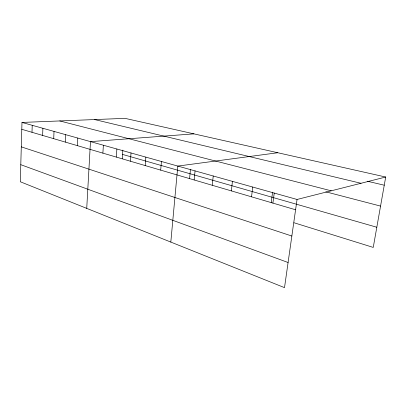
<?xml version="1.0" encoding="UTF-8"?>
<svg xmlns="http://www.w3.org/2000/svg" width="406" height="406" viewBox="0 0 406 406"><rect width="100%" height="100%" fill="white"/><g stroke="black" fill="none" stroke-linecap="round" stroke-linejoin="round"><path stroke-width="0.61" d="M385.7 177.031L125.048 118.359L21.985 122.439L20.3 181.756L284.51 287.641L297.05 199.463L385.7 177.031L373.246 247.416L294.015 222.747M31.998 132.295L32.221 125.307M42.63 135.421L42.894 128.296M53.719 138.679L54.023 131.412M65.3 142.085L65.64 134.665M77.394 145.637L77.779 138.065M86.732 208.379L90.477 141.623L193.921 133.863M102.885 153.133L103.373 145.231M116.329 157.081L116.867 149.012M122.257 158.68L122.845 150.149M130.412 161.223L131.011 152.971M145.181 165.562L145.845 157.127M160.69 170.119L161.426 161.486M170.814 242.077L177.808 166.074L277.785 152.742M189.556 178.711L190.465 169.378M194.154 179.959L195.053 170.906M212.247 185.278L213.236 175.996M231.344 190.891L232.435 181.37M251.532 196.824L252.74 187.054M271.193 202.761L272.583 192.195M272.908 203.107L274.238 193.078M367.298 181.218L384.254 185.202M94.634 119.562L360.985 183.284M59.794 120.942L331.235 190.815M325.769 191.82L380.559 206.091M21.985 122.439L297.05 199.463M122.551 154.417L376.814 227.238M21.787 129.296L295.583 209.77M21.29 146.855L291.848 236.033M20.782 164.689L288.087 262.504"/></g></svg>
